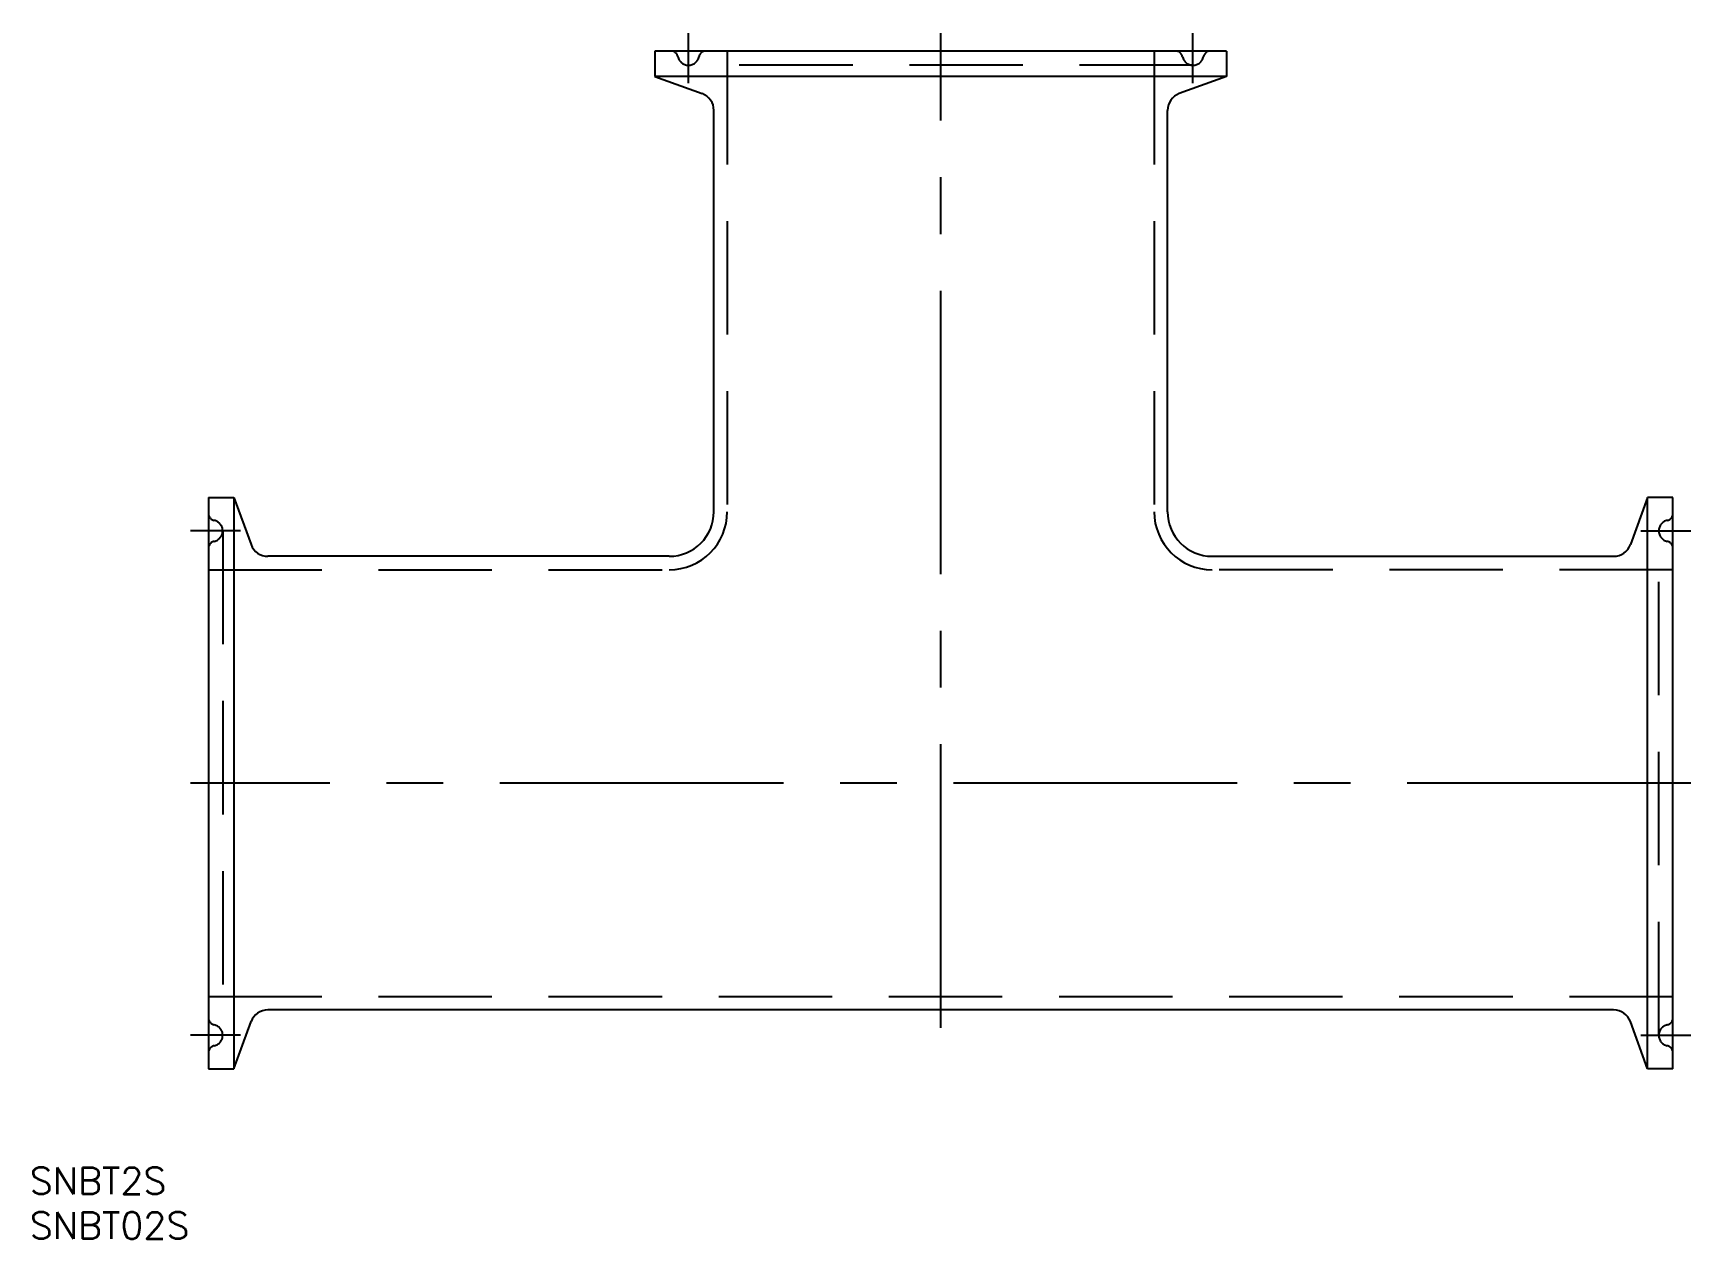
# Model space of a CAD drawing. Extents: x -20 to 166, y -51 to 84.
import ezdxf

# ---------------------------------------------------------------- set-up
doc = ezdxf.new("R2010")
doc.units = 0
doc.linetypes.add('CENTER', pattern=[50.8, 31.75, -6.35, 6.35, -6.35])
doc.linetypes.add('DASHED', pattern=[19.05, 12.7, -6.35])
doc.layers.get('0').update_dxf_attribs({"linetype": 'CONTINUOUS'})
doc.layers.add('CENTER', color=1, linetype='CENTER')
doc.styles.get("Standard").update_dxf_attribs({"font": 'txt.shx', "height": 3, "bigfont": 'bigfont.shx'})

msp = doc.modelspace()

# ---------------------------------------------------------------- linework, layer by layer
at = {"color": 7, "linetype": 'CONTINUOUS'}
for p, q in [((114, 82), (50, 82)), ((50, 82), (50, 79.15)), ((114, 82), (114, 79.15)), ((114, 79.15), (50, 79.15)), ((50, 79.15), (55.28, 77.23)), ((114, 79.15), (108.72, 77.23)), ((56.6, 30.4), (56.6, 75.35)), ((107.4, 30.4), (107.4, 75.35)), ((0, 32), (0, -32)), ((0, 32), (2.85, 32)), ((2.85, 32), (2.85, -32)), ((2.85, 32), (4.77, 26.72)), ((161.15, 32), (159.23, 26.72)), ((161.15, -32), (161.15, 32)), ((164, 32), (161.15, 32)), ((164, -32), (164, 32)), ((51.6, 25.4), (6.65, 25.4)), ((112.4, 25.4), (157.35, 25.4)), ((157.35, -25.4), (6.65, -25.4)), ((2.85, -32), (4.77, -26.72)), ((161.15, -32), (159.23, -26.72)), ((0, -32), (2.85, -32)), ((164, -32), (161.15, -32))]:
    msp.add_line(p, q, dxfattribs=at)
at = {"color": 3, "linetype": 'DASHED'}
for p, q in [((58.1, 82), (58.1, 30.4)), ((105.9, 82), (105.9, 30.4)), ((110.25, 80.4), (53.75, 80.4)), ((1.6, 28.25), (1.6, -28.25)), ((162.4, -28.25), (162.4, 28.25)), ((0, 23.9), (51.6, 23.9)), ((164, 23.9), (112.4, 23.9)), ((0, -23.9), (164, -23.9))]:
    msp.add_line(p, q, dxfattribs=at)
for centre, radius, start, end in [((51.79, 81.2), 0.8, 11.537, 90), ((55.71, 81.2), 0.8, 90, 168.463), ((108.29, 81.2), 0.8, 11.537, 90), ((112.21, 81.2), 0.8, 90, 168.463), ((53.75, 81.6), 1.2, 191.537, 348.463), ((110.25, 81.6), 1.2, 191.537, 348.463), ((0.8, 30.21), 0.8, 180, 258.463), ((51.6, 30.4), 6.5, 270, 0), ((112.4, 30.4), 6.5, 180, 270), ((163.2, 30.21), 0.8, 281.537, 360), ((0.4, 28.25), 1.2, 281.537, 78.463), ((163.6, 28.25), 1.2, 101.537, 258.463), ((0.8, 26.29), 0.8, 101.537, 180), ((163.2, 26.29), 0.8, 0, 78.463), ((0.8, -26.29), 0.8, 180, 258.463), ((0.4, -28.25), 1.2, 281.537, 78.463), ((163.6, -28.25), 1.2, 101.537, 258.463), ((163.2, -26.29), 0.8, 281.537, 360), ((0.8, -30.21), 0.8, 101.537, 180), ((163.2, -30.21), 0.8, 0, 78.463)]:
    msp.add_arc(centre, radius, start, end, dxfattribs=at)
at = {"color": 7, "linetype": 'CONTINUOUS'}
for centre, radius, start, end in [((54.6, 75.35), 2, 0, 70), ((109.4, 75.35), 2, 110, 180), ((51.6, 30.4), 5, 270, 0), ((112.4, 30.4), 5, 180, 270), ((6.65, 27.4), 2, 200, 270), ((157.35, 27.4), 2, 270, 340), ((6.65, -27.4), 2, 90, 160), ((157.35, -27.4), 2, 20, 90)]:
    msp.add_arc(centre, radius, start, end, dxfattribs=at)
at = {"layer": 'CENTER', "color": 1, "linetype": 'CENTER'}
for p, q in [((53.75, 78.4), (53.75, 84)), ((82, -27.4), (82, 84)), ((110.25, 78.4), (110.25, 84)), ((3.6, 28.25), (-2, 28.25)), ((160.4, 28.25), (166, 28.25)), ((166, 0), (-2, 0)), ((3.6, -28.25), (-2, -28.25)), ((160.4, -28.25), (166, -28.25))]:
    msp.add_line(p, q, dxfattribs=at)

# ---------------------------------------------------------------- texts
at = {"color": 7, "linetype": 'CONTINUOUS'}
for s, p in [('SNBT2S', (-20.01, -46.05)), ('SNBT02S', (-20.01, -51.05))]:
    msp.add_text(s, height=3, dxfattribs=at).set_placement(p)

doc.saveas('drawing.dxf')
